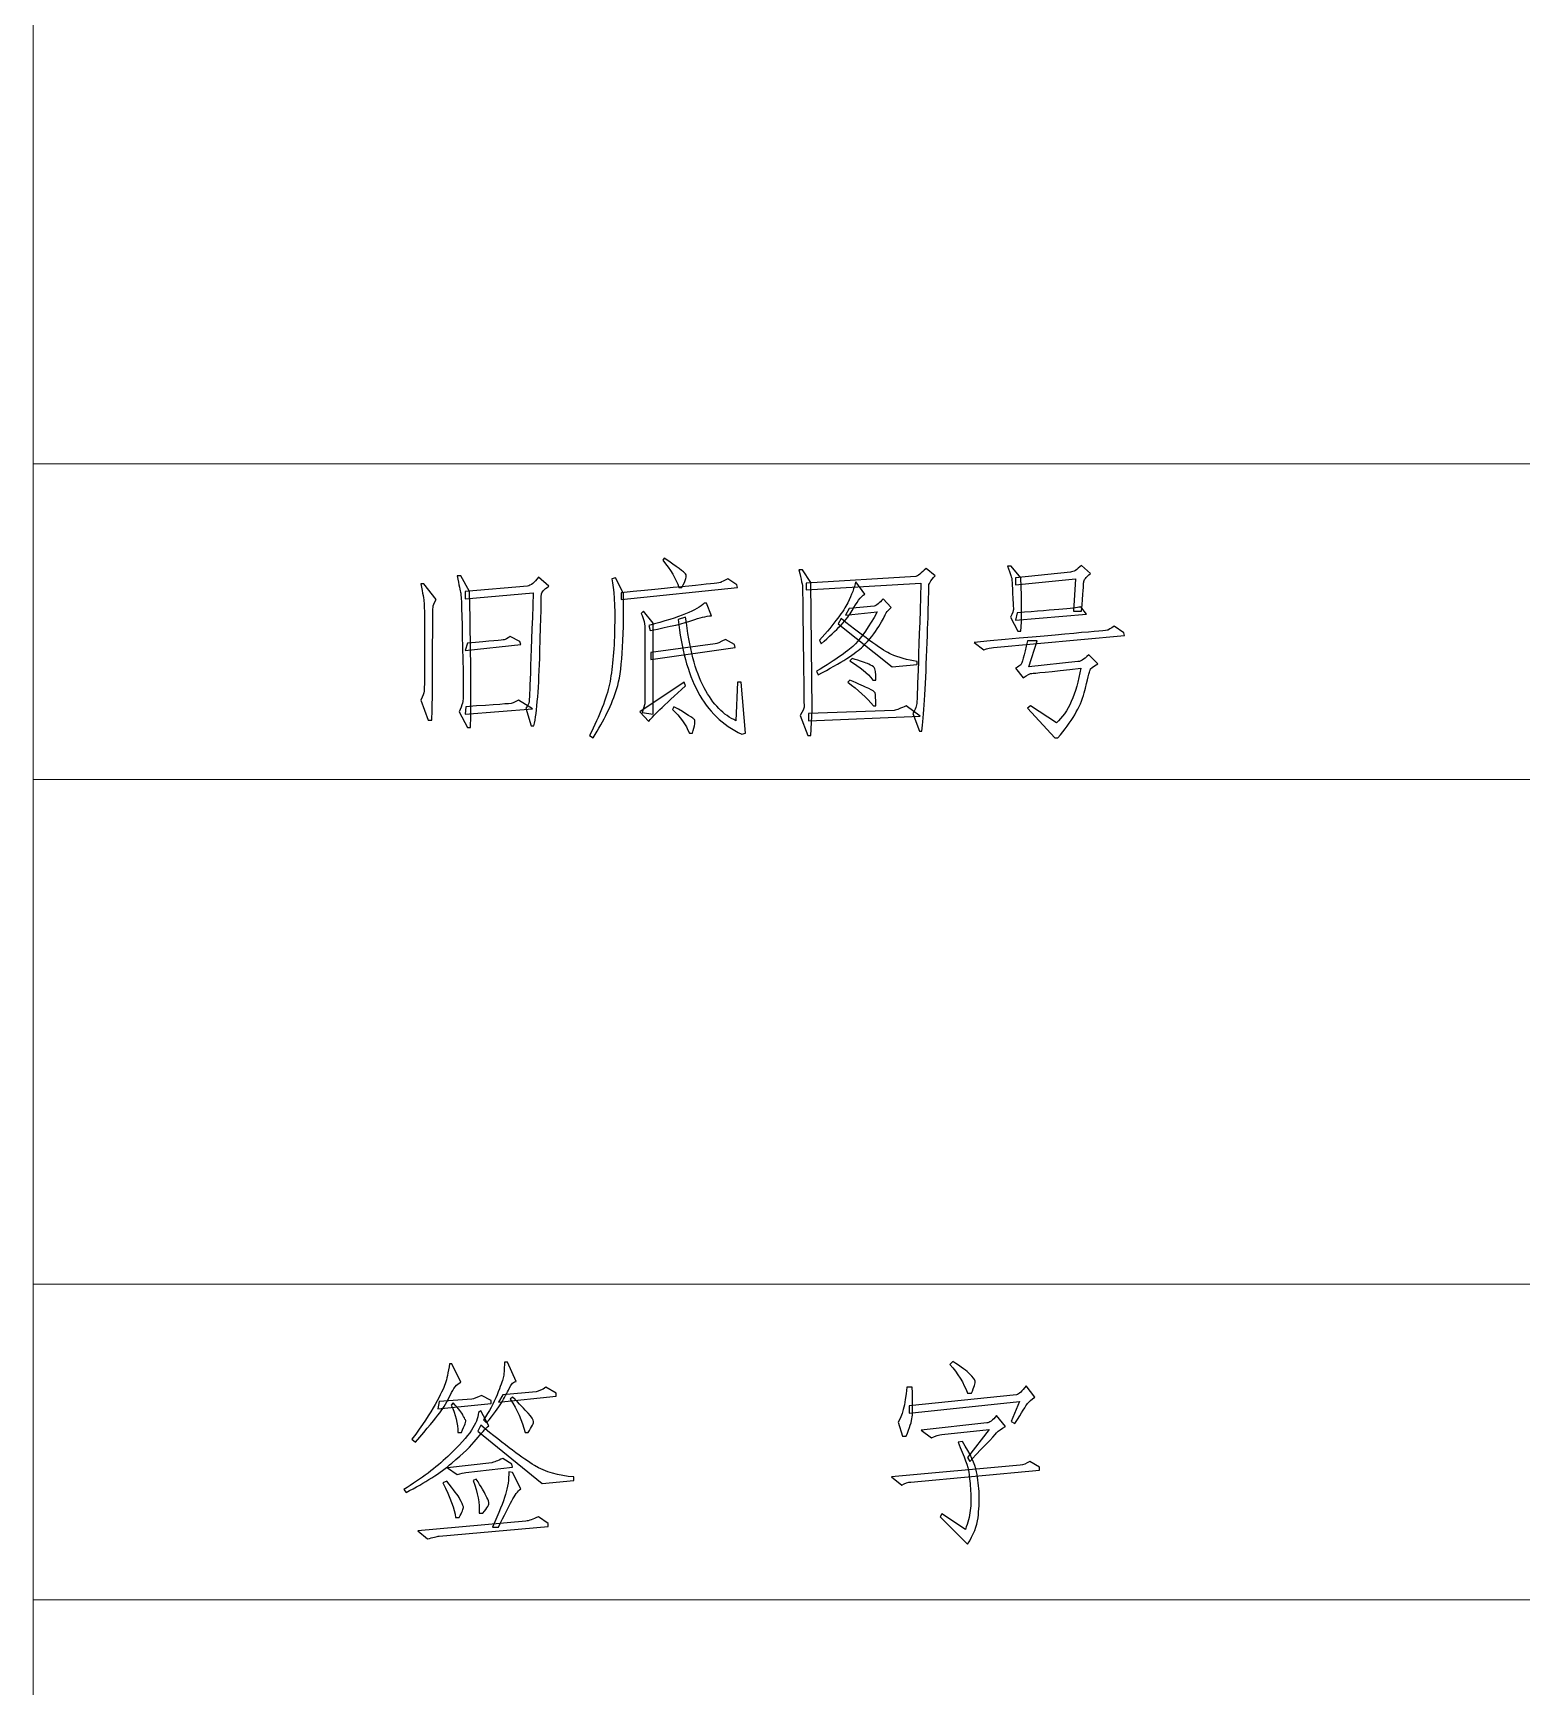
# Model space of a CAD drawing. Header units: millimetres. Extents: x 803 to 1266, y 444 to 714.
# Drawn here: x 1063.41 to 1084.6, y 466.57 to 490.11 of the extents above; entities that cross this region are included whole.
import ezdxf

# ---------------------------------------------------------------- set-up
doc = ezdxf.new("R2010")
doc.units = ezdxf.units.MM
doc.layers.add('layer 1', color=7, linetype='CONTINUOUS')

msp = doc.modelspace()

# ---------------------------------------------------------------- linework, layer by layer
at = {"layer": 'layer 1', "color": 1, "lineweight": 9}
for points in [[(1063.411, 711.315), (1063.411, 711.315), (1063.411, 444.443), (1063.411, 444.443)], [(1087.508, 483.979), (1087.508, 483.979), (1063.411, 483.979), (1063.411, 483.979)], [(1087.508, 479.486), (1087.508, 479.486), (1063.411, 479.486), (1063.411, 479.486)], [(1087.508, 472.298), (1087.508, 472.298), (1063.411, 472.298), (1063.411, 472.298)], [(1087.508, 467.805), (1087.508, 467.805), (1063.411, 467.805), (1063.411, 467.805)]]:
    msp.add_open_spline(points, degree=3, dxfattribs=at)
at = {"layer": 'layer 1', "color": 32, "lineweight": -3}
for points, knots in [([(1072.604, 482.216), (1072.562, 482.343), (1072.485, 482.473), (1072.373, 482.606), (1072.373, 482.606), (1072.373, 482.606), (1072.394, 482.637), (1072.394, 482.637), (1072.394, 482.637), (1072.576, 482.511), (1072.678, 482.436), (1072.699, 482.411), (1072.699, 482.411), (1072.72, 482.386), (1072.702, 482.322), (1072.646, 482.216), (1072.646, 482.216), (1072.646, 482.216), (1072.604, 482.216), (1072.604, 482.216)], [0, 0, 0, 0, 0.2, 0.2, 0.2, 0.2, 0.4, 0.4, 0.4, 0.4, 0.6, 0.6, 0.6, 0.6, 0.8, 0.8, 0.8, 0.8, 1, 1, 1, 1]), ([(1074.499, 480.479), (1074.499, 480.479), (1074.479, 480.11), (1074.479, 480.11), (1074.479, 480.11), (1074.479, 480.11), (1074.437, 480.11), (1074.437, 480.11), (1074.437, 480.11), (1074.437, 480.11), (1074.331, 480.395), (1074.331, 480.395), (1074.331, 480.395), (1074.366, 480.458), (1074.384, 480.498), (1074.384, 480.515), (1074.384, 480.515), (1074.384, 480.533), (1074.38, 480.812), (1074.373, 481.353), (1074.373, 481.353), (1074.366, 481.893), (1074.363, 482.18), (1074.363, 482.211), (1074.363, 482.211), (1074.363, 482.243), (1074.345, 482.329), (1074.31, 482.469), (1074.31, 482.469), (1074.31, 482.469), (1074.363, 482.469), (1074.363, 482.469), (1074.363, 482.469), (1074.363, 482.469), (1074.479, 482.29), (1074.479, 482.29), (1074.479, 482.29), (1074.479, 482.29), (1074.499, 480.479), (1074.499, 480.479)], [0, 0, 0, 0, 0.1, 0.1, 0.1, 0.1, 0.2, 0.2, 0.2, 0.2, 0.3, 0.3, 0.3, 0.3, 0.4, 0.4, 0.4, 0.4, 0.5, 0.5, 0.5, 0.5, 0.6, 0.6, 0.6, 0.6, 0.7, 0.7, 0.7, 0.7, 0.8, 0.8, 0.8, 0.8, 0.9, 0.9, 0.9, 0.9, 1, 1, 1, 1]), ([(1076.132, 481.332), (1076.111, 480.763), (1076.086, 480.377), (1076.058, 480.174), (1076.058, 480.174), (1076.058, 480.174), (1076.027, 480.174), (1076.027, 480.174), (1076.027, 480.174), (1076.027, 480.174), (1075.932, 480.426), (1075.932, 480.426), (1075.932, 480.426), (1075.967, 480.482), (1075.986, 480.535), (1075.99, 480.584), (1075.99, 480.584), (1075.993, 480.633), (1076.013, 481.198), (1076.048, 482.279), (1076.048, 482.279), (1076.048, 482.279), (1074.415, 482.185), (1074.415, 482.185), (1074.415, 482.185), (1074.415, 482.185), (1074.415, 482.279), (1074.415, 482.279), (1074.415, 482.279), (1074.415, 482.279), (1075.974, 482.374), (1075.974, 482.374), (1075.974, 482.374), (1076.002, 482.381), (1076.051, 482.42), (1076.121, 482.49), (1076.121, 482.49), (1076.121, 482.49), (1076.248, 482.385), (1076.248, 482.385), (1076.248, 482.385), (1076.184, 482.314), (1076.155, 482.264), (1076.158, 482.232), (1076.158, 482.232), (1076.162, 482.2), (1076.153, 481.9), (1076.132, 481.332)], [0, 0, 0, 0, 0.083333, 0.083333, 0.083333, 0.083333, 0.166667, 0.166667, 0.166667, 0.166667, 0.25, 0.25, 0.25, 0.25, 0.333333, 0.333333, 0.333333, 0.333333, 0.416667, 0.416667, 0.416667, 0.416667, 0.5, 0.5, 0.5, 0.5, 0.583333, 0.583333, 0.583333, 0.583333, 0.666667, 0.666667, 0.666667, 0.666667, 0.75, 0.75, 0.75, 0.75, 0.833333, 0.833333, 0.833333, 0.833333, 0.916667, 0.916667, 0.916667, 0.916667, 1, 1, 1, 1]), ([(1077.469, 481.595), (1077.469, 481.595), (1077.427, 481.595), (1077.427, 481.595), (1077.427, 481.595), (1077.427, 481.595), (1077.322, 481.795), (1077.322, 481.795), (1077.322, 481.795), (1077.35, 481.851), (1077.364, 481.888), (1077.364, 481.906), (1077.364, 481.906), (1077.364, 481.923), (1077.36, 481.995), (1077.353, 482.122), (1077.353, 482.122), (1077.346, 482.248), (1077.343, 482.318), (1077.343, 482.332), (1077.343, 482.332), (1077.343, 482.346), (1077.322, 482.409), (1077.28, 482.522), (1077.28, 482.522), (1077.28, 482.522), (1077.332, 482.522), (1077.332, 482.522), (1077.332, 482.522), (1077.332, 482.522), (1077.469, 482.353), (1077.469, 482.353), (1077.469, 482.353), (1077.483, 482.002), (1077.483, 481.75), (1077.469, 481.595)], [0, 0, 0, 0, 0.111111, 0.111111, 0.111111, 0.111111, 0.222222, 0.222222, 0.222222, 0.222222, 0.333333, 0.333333, 0.333333, 0.333333, 0.444444, 0.444444, 0.444444, 0.444444, 0.555556, 0.555556, 0.555556, 0.555556, 0.666667, 0.666667, 0.666667, 0.666667, 0.777778, 0.777778, 0.777778, 0.777778, 0.888889, 0.888889, 0.888889, 0.888889, 1, 1, 1, 1]), ([(1077.395, 482.353), (1077.395, 482.353), (1078.175, 482.438), (1078.175, 482.438), (1078.175, 482.438), (1078.217, 482.438), (1078.269, 482.469), (1078.333, 482.532), (1078.333, 482.532), (1078.333, 482.532), (1078.459, 482.416), (1078.459, 482.416), (1078.459, 482.416), (1078.396, 482.36), (1078.364, 482.32), (1078.364, 482.295), (1078.364, 482.295), (1078.364, 482.271), (1078.354, 482.132), (1078.333, 481.88), (1078.333, 481.88), (1078.333, 481.88), (1078.217, 481.88), (1078.217, 481.88), (1078.217, 481.88), (1078.217, 481.88), (1078.248, 482.343), (1078.248, 482.343), (1078.248, 482.343), (1078.248, 482.343), (1077.395, 482.258), (1077.395, 482.258), (1077.395, 482.258), (1077.395, 482.258), (1077.395, 482.353), (1077.395, 482.353)], [0, 0, 0, 0, 0.111111, 0.111111, 0.111111, 0.111111, 0.222222, 0.222222, 0.222222, 0.222222, 0.333333, 0.333333, 0.333333, 0.333333, 0.444444, 0.444444, 0.444444, 0.444444, 0.555556, 0.555556, 0.555556, 0.555556, 0.666667, 0.666667, 0.666667, 0.666667, 0.777778, 0.777778, 0.777778, 0.777778, 0.888889, 0.888889, 0.888889, 0.888889, 1, 1, 1, 1]), ([(1069.15, 482.048), (1069.122, 481.999), (1069.106, 481.96), (1069.103, 481.932), (1069.103, 481.932), (1069.1, 481.904), (1069.098, 481.688), (1069.098, 481.284), (1069.098, 481.284), (1069.098, 480.881), (1069.094, 480.563), (1069.087, 480.331), (1069.087, 480.331), (1069.087, 480.331), (1069.034, 480.331), (1069.034, 480.331), (1069.034, 480.331), (1069.034, 480.331), (1068.929, 480.616), (1068.929, 480.616), (1068.929, 480.616), (1068.957, 480.672), (1068.973, 480.714), (1068.976, 480.742), (1068.976, 480.742), (1068.98, 480.77), (1068.982, 480.976), (1068.982, 481.358), (1068.982, 481.358), (1068.982, 481.741), (1068.98, 481.955), (1068.976, 482), (1068.976, 482), (1068.973, 482.046), (1068.957, 482.136), (1068.929, 482.269), (1068.929, 482.269), (1068.929, 482.269), (1068.971, 482.269), (1068.971, 482.269), (1068.971, 482.269), (1068.971, 482.269), (1069.15, 482.048), (1069.15, 482.048)], [0, 0, 0, 0, 0.090909, 0.090909, 0.090909, 0.090909, 0.181818, 0.181818, 0.181818, 0.181818, 0.272727, 0.272727, 0.272727, 0.272727, 0.363636, 0.363636, 0.363636, 0.363636, 0.454545, 0.454545, 0.454545, 0.454545, 0.545455, 0.545455, 0.545455, 0.545455, 0.636364, 0.636364, 0.636364, 0.636364, 0.727273, 0.727273, 0.727273, 0.727273, 0.818182, 0.818182, 0.818182, 0.818182, 0.909091, 0.909091, 0.909091, 0.909091, 1, 1, 1, 1]), ([(1069.524, 481.358), (1069.514, 481.846), (1069.505, 482.105), (1069.498, 482.137), (1069.498, 482.137), (1069.491, 482.169), (1069.473, 482.252), (1069.445, 482.385), (1069.445, 482.385), (1069.445, 482.385), (1069.498, 482.385), (1069.498, 482.385), (1069.498, 482.385), (1069.498, 482.385), (1069.624, 482.163), (1069.624, 482.163), (1069.624, 482.163), (1069.645, 481.111), (1069.649, 480.465), (1069.635, 480.226), (1069.635, 480.226), (1069.635, 480.226), (1069.593, 480.226), (1069.593, 480.226), (1069.593, 480.226), (1069.593, 480.226), (1069.477, 480.447), (1069.477, 480.447), (1069.477, 480.447), (1069.498, 480.496), (1069.514, 480.538), (1069.524, 480.573), (1069.524, 480.573), (1069.535, 480.608), (1069.535, 480.87), (1069.524, 481.358)], [0, 0, 0, 0, 0.111111, 0.111111, 0.111111, 0.111111, 0.222222, 0.222222, 0.222222, 0.222222, 0.333333, 0.333333, 0.333333, 0.333333, 0.444444, 0.444444, 0.444444, 0.444444, 0.555556, 0.555556, 0.555556, 0.555556, 0.666667, 0.666667, 0.666667, 0.666667, 0.777778, 0.777778, 0.777778, 0.777778, 0.888889, 0.888889, 0.888889, 0.888889, 1, 1, 1, 1]), ([(1070.54, 480.247), (1070.54, 480.247), (1070.498, 480.247), (1070.498, 480.247), (1070.498, 480.247), (1070.498, 480.247), (1070.424, 480.5), (1070.424, 480.5), (1070.424, 480.5), (1070.453, 480.535), (1070.468, 480.567), (1070.472, 480.595), (1070.472, 480.595), (1070.475, 480.623), (1070.495, 481.139), (1070.53, 482.143), (1070.53, 482.143), (1070.53, 482.143), (1069.561, 482.058), (1069.561, 482.058), (1069.561, 482.058), (1069.561, 482.058), (1069.561, 482.163), (1069.561, 482.163), (1069.561, 482.163), (1069.561, 482.163), (1070.446, 482.237), (1070.446, 482.237), (1070.446, 482.237), (1070.495, 482.244), (1070.548, 482.287), (1070.604, 482.364), (1070.604, 482.364), (1070.604, 482.364), (1070.751, 482.237), (1070.751, 482.237), (1070.751, 482.237), (1070.681, 482.188), (1070.645, 482.148), (1070.645, 482.116), (1070.645, 482.116), (1070.645, 482.085), (1070.639, 481.814), (1070.624, 481.305), (1070.624, 481.305), (1070.61, 480.796), (1070.583, 480.444), (1070.54, 480.247)], [0, 0, 0, 0, 0.083333, 0.083333, 0.083333, 0.083333, 0.166667, 0.166667, 0.166667, 0.166667, 0.25, 0.25, 0.25, 0.25, 0.333333, 0.333333, 0.333333, 0.333333, 0.416667, 0.416667, 0.416667, 0.416667, 0.5, 0.5, 0.5, 0.5, 0.583333, 0.583333, 0.583333, 0.583333, 0.666667, 0.666667, 0.666667, 0.666667, 0.75, 0.75, 0.75, 0.75, 0.833333, 0.833333, 0.833333, 0.833333, 0.916667, 0.916667, 0.916667, 0.916667, 1, 1, 1, 1]), ([(1071.699, 482.353), (1071.699, 482.353), (1071.815, 482.132), (1071.815, 482.132), (1071.815, 482.132), (1071.821, 481.451), (1071.79, 481), (1071.72, 480.779), (1071.72, 480.779), (1071.65, 480.558), (1071.537, 480.325), (1071.383, 480.079), (1071.383, 480.079), (1071.383, 480.079), (1071.33, 480.11), (1071.33, 480.11), (1071.33, 480.11), (1071.478, 480.398), (1071.572, 480.642), (1071.615, 480.842), (1071.615, 480.842), (1071.656, 481.042), (1071.681, 481.307), (1071.688, 481.637), (1071.688, 481.637), (1071.695, 481.967), (1071.681, 482.202), (1071.646, 482.343), (1071.646, 482.343), (1071.646, 482.343), (1071.699, 482.353), (1071.699, 482.353)], [0, 0, 0, 0, 0.125, 0.125, 0.125, 0.125, 0.25, 0.25, 0.25, 0.25, 0.375, 0.375, 0.375, 0.375, 0.5, 0.5, 0.5, 0.5, 0.625, 0.625, 0.625, 0.625, 0.75, 0.75, 0.75, 0.75, 0.875, 0.875, 0.875, 0.875, 1, 1, 1, 1]), ([(1073.426, 482.258), (1073.426, 482.258), (1073.436, 482.216), (1073.436, 482.216), (1073.436, 482.216), (1073.436, 482.216), (1071.783, 482.048), (1071.783, 482.048), (1071.783, 482.048), (1071.783, 482.048), (1071.783, 482.143), (1071.783, 482.143), (1071.783, 482.143), (1072.717, 482.234), (1073.188, 482.283), (1073.199, 482.29), (1073.199, 482.29), (1073.21, 482.297), (1073.243, 482.314), (1073.299, 482.343), (1073.299, 482.343), (1073.299, 482.343), (1073.426, 482.258), (1073.426, 482.258)], [0, 0, 0, 0, 0.166667, 0.166667, 0.166667, 0.166667, 0.333333, 0.333333, 0.333333, 0.333333, 0.5, 0.5, 0.5, 0.5, 0.666667, 0.666667, 0.666667, 0.666667, 0.833333, 0.833333, 0.833333, 0.833333, 1, 1, 1, 1]), ([(1074.626, 481.416), (1074.626, 481.416), (1074.605, 481.469), (1074.605, 481.469), (1074.605, 481.469), (1074.816, 481.707), (1074.949, 481.884), (1075.005, 482), (1075.005, 482), (1075.061, 482.116), (1075.1, 482.216), (1075.121, 482.3), (1075.121, 482.3), (1075.121, 482.3), (1075.247, 482.122), (1075.247, 482.122), (1075.247, 482.122), (1075.191, 482.087), (1075.132, 482.009), (1075.068, 481.89), (1075.068, 481.89), (1075.005, 481.77), (1074.857, 481.613), (1074.626, 481.416)], [0, 0, 0, 0, 0.166667, 0.166667, 0.166667, 0.166667, 0.333333, 0.333333, 0.333333, 0.333333, 0.5, 0.5, 0.5, 0.5, 0.666667, 0.666667, 0.666667, 0.666667, 0.833333, 0.833333, 0.833333, 0.833333, 1, 1, 1, 1]), ([(1072.194, 481.605), (1072.194, 481.605), (1072.173, 481.679), (1072.173, 481.679), (1072.173, 481.679), (1072.397, 481.735), (1072.572, 481.79), (1072.699, 481.843), (1072.699, 481.843), (1072.825, 481.895), (1072.913, 481.946), (1072.962, 481.995), (1072.962, 481.995), (1072.962, 481.995), (1072.994, 481.995), (1072.994, 481.995), (1072.994, 481.995), (1072.994, 481.995), (1073.068, 481.816), (1073.068, 481.816), (1073.068, 481.816), (1072.99, 481.809), (1072.897, 481.787), (1072.789, 481.748), (1072.789, 481.748), (1072.68, 481.709), (1072.481, 481.662), (1072.194, 481.605)], [0, 0, 0, 0, 0.142857, 0.142857, 0.142857, 0.142857, 0.285714, 0.285714, 0.285714, 0.285714, 0.428571, 0.428571, 0.428571, 0.428571, 0.571429, 0.571429, 0.571429, 0.571429, 0.714286, 0.714286, 0.714286, 0.714286, 0.857143, 0.857143, 0.857143, 0.857143, 1, 1, 1, 1]), ([(1075.221, 481.379), (1075.126, 481.284), (1074.914, 481.149), (1074.584, 480.974), (1074.584, 480.974), (1074.584, 480.974), (1074.563, 481.026), (1074.563, 481.026), (1074.563, 481.026), (1074.844, 481.195), (1075.028, 481.325), (1075.115, 481.416), (1075.115, 481.416), (1075.203, 481.507), (1075.307, 481.658), (1075.426, 481.869), (1075.426, 481.869), (1075.426, 481.869), (1074.973, 481.826), (1074.973, 481.826), (1074.973, 481.826), (1074.973, 481.826), (1075.026, 481.921), (1075.026, 481.921), (1075.026, 481.921), (1075.026, 481.921), (1075.384, 481.953), (1075.384, 481.953), (1075.384, 481.953), (1075.412, 481.96), (1075.454, 481.995), (1075.51, 482.058), (1075.51, 482.058), (1075.51, 482.058), (1075.626, 481.932), (1075.626, 481.932), (1075.626, 481.932), (1075.577, 481.89), (1075.549, 481.858), (1075.542, 481.837), (1075.542, 481.837), (1075.535, 481.816), (1075.504, 481.758), (1075.447, 481.663), (1075.447, 481.663), (1075.391, 481.569), (1075.316, 481.474), (1075.221, 481.379)], [0, 0, 0, 0, 0.083333, 0.083333, 0.083333, 0.083333, 0.166667, 0.166667, 0.166667, 0.166667, 0.25, 0.25, 0.25, 0.25, 0.333333, 0.333333, 0.333333, 0.333333, 0.416667, 0.416667, 0.416667, 0.416667, 0.5, 0.5, 0.5, 0.5, 0.583333, 0.583333, 0.583333, 0.583333, 0.666667, 0.666667, 0.666667, 0.666667, 0.75, 0.75, 0.75, 0.75, 0.833333, 0.833333, 0.833333, 0.833333, 0.916667, 0.916667, 0.916667, 0.916667, 1, 1, 1, 1]), ([(1072.12, 480.563), (1072.12, 480.563), (1072.12, 481.595), (1072.12, 481.595), (1072.12, 481.595), (1072.12, 481.694), (1072.102, 481.778), (1072.067, 481.848), (1072.067, 481.848), (1072.067, 481.848), (1072.099, 481.88), (1072.099, 481.88), (1072.099, 481.88), (1072.099, 481.88), (1072.235, 481.711), (1072.235, 481.711), (1072.235, 481.711), (1072.235, 481.711), (1072.235, 480.416), (1072.235, 480.416), (1072.235, 480.416), (1072.235, 480.416), (1072.078, 480.437), (1072.078, 480.437), (1072.078, 480.437), (1072.078, 480.437), (1072.12, 480.563), (1072.12, 480.563)], [0, 0, 0, 0, 0.142857, 0.142857, 0.142857, 0.142857, 0.285714, 0.285714, 0.285714, 0.285714, 0.428571, 0.428571, 0.428571, 0.428571, 0.571429, 0.571429, 0.571429, 0.571429, 0.714286, 0.714286, 0.714286, 0.714286, 0.857143, 0.857143, 0.857143, 0.857143, 1, 1, 1, 1]), ([(1073.436, 480.869), (1073.436, 480.869), (1073.489, 480.869), (1073.489, 480.869), (1073.489, 480.869), (1073.489, 480.869), (1073.552, 480.142), (1073.552, 480.142), (1073.552, 480.142), (1073.552, 480.142), (1073.499, 480.131), (1073.499, 480.131), (1073.499, 480.131), (1073.225, 480.258), (1073.017, 480.458), (1072.873, 480.732), (1072.873, 480.732), (1072.729, 481.005), (1072.636, 481.349), (1072.594, 481.764), (1072.594, 481.764), (1072.594, 481.764), (1072.699, 481.795), (1072.699, 481.795), (1072.699, 481.795), (1072.748, 481.36), (1072.836, 481.025), (1072.962, 480.79), (1072.962, 480.79), (1073.089, 480.554), (1073.24, 480.398), (1073.415, 480.321), (1073.415, 480.321), (1073.415, 480.321), (1073.436, 480.869), (1073.436, 480.869)], [0, 0, 0, 0, 0.111111, 0.111111, 0.111111, 0.111111, 0.222222, 0.222222, 0.222222, 0.222222, 0.333333, 0.333333, 0.333333, 0.333333, 0.444444, 0.444444, 0.444444, 0.444444, 0.555556, 0.555556, 0.555556, 0.555556, 0.666667, 0.666667, 0.666667, 0.666667, 0.777778, 0.777778, 0.777778, 0.777778, 0.888889, 0.888889, 0.888889, 0.888889, 1, 1, 1, 1]), ([(1074.868, 481.7), (1074.868, 481.7), (1074.91, 481.774), (1074.91, 481.774), (1074.91, 481.774), (1075.275, 481.486), (1075.512, 481.318), (1075.621, 481.268), (1075.621, 481.268), (1075.73, 481.22), (1075.854, 481.184), (1075.995, 481.163), (1075.995, 481.163), (1075.995, 481.163), (1075.995, 481.121), (1075.995, 481.121), (1075.995, 481.121), (1075.995, 481.121), (1075.637, 481.09), (1075.637, 481.09), (1075.637, 481.09), (1075.637, 481.09), (1074.868, 481.7), (1074.868, 481.7)], [0, 0, 0, 0, 0.166667, 0.166667, 0.166667, 0.166667, 0.333333, 0.333333, 0.333333, 0.333333, 0.5, 0.5, 0.5, 0.5, 0.666667, 0.666667, 0.666667, 0.666667, 0.833333, 0.833333, 0.833333, 0.833333, 1, 1, 1, 1]), ([(1078.406, 481.837), (1078.406, 481.837), (1077.395, 481.753), (1077.395, 481.753), (1077.395, 481.753), (1077.395, 481.753), (1077.417, 481.858), (1077.417, 481.858), (1077.417, 481.858), (1077.985, 481.9), (1078.287, 481.928), (1078.322, 481.942), (1078.322, 481.942), (1078.322, 481.942), (1078.406, 481.837), (1078.406, 481.837)], [0, 0, 0, 0, 0.25, 0.25, 0.25, 0.25, 0.5, 0.5, 0.5, 0.5, 0.75, 0.75, 0.75, 0.75, 1, 1, 1, 1]), ([(1070.351, 481.406), (1070.351, 481.406), (1069.561, 481.321), (1069.561, 481.321), (1069.561, 481.321), (1069.561, 481.321), (1069.593, 481.427), (1069.593, 481.427), (1069.593, 481.427), (1069.923, 481.454), (1070.096, 481.47), (1070.114, 481.474), (1070.114, 481.474), (1070.132, 481.477), (1070.161, 481.493), (1070.203, 481.521), (1070.203, 481.521), (1070.203, 481.521), (1070.34, 481.448), (1070.34, 481.448), (1070.34, 481.448), (1070.34, 481.448), (1070.351, 481.406), (1070.351, 481.406)], [0, 0, 0, 0, 0.166667, 0.166667, 0.166667, 0.166667, 0.333333, 0.333333, 0.333333, 0.333333, 0.5, 0.5, 0.5, 0.5, 0.666667, 0.666667, 0.666667, 0.666667, 0.833333, 0.833333, 0.833333, 0.833333, 1, 1, 1, 1]), ([(1078.933, 481.574), (1078.933, 481.574), (1078.943, 481.532), (1078.943, 481.532), (1078.943, 481.532), (1078.943, 481.532), (1077.08, 481.363), (1077.08, 481.363), (1077.08, 481.363), (1077.044, 481.363), (1076.999, 481.353), (1076.943, 481.332), (1076.943, 481.332), (1076.943, 481.332), (1076.806, 481.437), (1076.806, 481.437), (1076.806, 481.437), (1078.062, 481.549), (1078.696, 481.607), (1078.706, 481.611), (1078.706, 481.611), (1078.717, 481.614), (1078.747, 481.634), (1078.796, 481.669), (1078.796, 481.669), (1078.796, 481.669), (1078.933, 481.574), (1078.933, 481.574)], [0, 0, 0, 0, 0.142857, 0.142857, 0.142857, 0.142857, 0.285714, 0.285714, 0.285714, 0.285714, 0.428571, 0.428571, 0.428571, 0.428571, 0.571429, 0.571429, 0.571429, 0.571429, 0.714286, 0.714286, 0.714286, 0.714286, 0.857143, 0.857143, 0.857143, 0.857143, 1, 1, 1, 1]), ([(1072.204, 481.29), (1072.204, 481.29), (1073.12, 481.416), (1073.12, 481.416), (1073.12, 481.416), (1073.141, 481.416), (1073.19, 481.437), (1073.267, 481.479), (1073.267, 481.479), (1073.267, 481.479), (1073.394, 481.406), (1073.394, 481.406), (1073.394, 481.406), (1073.394, 481.406), (1073.405, 481.363), (1073.405, 481.363), (1073.405, 481.363), (1073.405, 481.363), (1072.204, 481.195), (1072.204, 481.195), (1072.204, 481.195), (1072.204, 481.195), (1072.204, 481.29), (1072.204, 481.29)], [0, 0, 0, 0, 0.166667, 0.166667, 0.166667, 0.166667, 0.333333, 0.333333, 0.333333, 0.333333, 0.5, 0.5, 0.5, 0.5, 0.666667, 0.666667, 0.666667, 0.666667, 0.833333, 0.833333, 0.833333, 0.833333, 1, 1, 1, 1]), ([(1077.975, 480.29), (1078.143, 480.437), (1078.259, 480.697), (1078.322, 481.069), (1078.322, 481.069), (1077.88, 481.02), (1077.648, 480.995), (1077.627, 480.995), (1077.627, 480.995), (1077.606, 480.995), (1077.564, 480.974), (1077.501, 480.932), (1077.501, 480.932), (1077.501, 480.932), (1077.395, 481.069), (1077.395, 481.069), (1077.395, 481.069), (1077.431, 481.09), (1077.455, 481.105), (1077.469, 481.116), (1077.469, 481.116), (1077.483, 481.127), (1077.515, 481.241), (1077.564, 481.458), (1077.564, 481.458), (1077.564, 481.458), (1077.701, 481.458), (1077.701, 481.458), (1077.701, 481.458), (1077.701, 481.458), (1077.585, 481.09), (1077.585, 481.09), (1077.585, 481.09), (1077.585, 481.09), (1078.28, 481.163), (1078.28, 481.163), (1078.28, 481.163), (1078.308, 481.156), (1078.361, 481.188), (1078.438, 481.258), (1078.438, 481.258), (1078.438, 481.258), (1078.564, 481.132), (1078.564, 481.132), (1078.564, 481.132), (1078.494, 481.09), (1078.457, 481.06), (1078.454, 481.042), (1078.454, 481.042), (1078.45, 481.025), (1078.422, 480.916), (1078.37, 480.716), (1078.37, 480.716), (1078.316, 480.515), (1078.192, 480.303), (1077.996, 480.079), (1077.996, 480.079), (1077.996, 480.079), (1077.953, 480.079), (1077.953, 480.079), (1077.953, 480.079), (1077.953, 480.079), (1077.564, 480.5), (1077.564, 480.5), (1077.564, 480.5), (1077.564, 480.5), (1077.606, 480.532), (1077.606, 480.532), (1077.606, 480.532), (1077.606, 480.532), (1077.975, 480.29), (1077.975, 480.29)], [0, 0, 0, 0, 0.055556, 0.055556, 0.055556, 0.055556, 0.111111, 0.111111, 0.111111, 0.111111, 0.166667, 0.166667, 0.166667, 0.166667, 0.222222, 0.222222, 0.222222, 0.222222, 0.277778, 0.277778, 0.277778, 0.277778, 0.333333, 0.333333, 0.333333, 0.333333, 0.388889, 0.388889, 0.388889, 0.388889, 0.444444, 0.444444, 0.444444, 0.444444, 0.5, 0.5, 0.5, 0.5, 0.555556, 0.555556, 0.555556, 0.555556, 0.611111, 0.611111, 0.611111, 0.611111, 0.666667, 0.666667, 0.666667, 0.666667, 0.722222, 0.722222, 0.722222, 0.722222, 0.777778, 0.777778, 0.777778, 0.777778, 0.833333, 0.833333, 0.833333, 0.833333, 0.888889, 0.888889, 0.888889, 0.888889, 0.944444, 0.944444, 0.944444, 0.944444, 1, 1, 1, 1]), ([(1075.068, 481.206), (1075.188, 481.17), (1075.266, 481.144), (1075.305, 481.127), (1075.305, 481.127), (1075.344, 481.109), (1075.37, 481.093), (1075.384, 481.079), (1075.384, 481.079), (1075.398, 481.065), (1075.405, 481.005), (1075.405, 480.9), (1075.405, 480.9), (1075.405, 480.9), (1075.363, 480.9), (1075.363, 480.9), (1075.363, 480.9), (1075.286, 480.998), (1075.177, 481.09), (1075.037, 481.174), (1075.037, 481.174), (1075.037, 481.174), (1075.068, 481.206), (1075.068, 481.206)], [0, 0, 0, 0, 0.166667, 0.166667, 0.166667, 0.166667, 0.333333, 0.333333, 0.333333, 0.333333, 0.5, 0.5, 0.5, 0.5, 0.666667, 0.666667, 0.666667, 0.666667, 0.833333, 0.833333, 0.833333, 0.833333, 1, 1, 1, 1]), ([(1072.678, 480.869), (1072.678, 480.869), (1072.699, 480.816), (1072.699, 480.816), (1072.699, 480.816), (1072.383, 480.535), (1072.208, 480.366), (1072.173, 480.31), (1072.173, 480.31), (1072.173, 480.31), (1072.046, 480.447), (1072.046, 480.447), (1072.046, 480.447), (1072.046, 480.447), (1072.678, 480.869), (1072.678, 480.869)], [0, 0, 0, 0, 0.25, 0.25, 0.25, 0.25, 0.5, 0.5, 0.5, 0.5, 0.75, 0.75, 0.75, 0.75, 1, 1, 1, 1]), ([(1075.005, 480.869), (1075.005, 480.869), (1075.037, 480.9), (1075.037, 480.9), (1075.037, 480.9), (1075.163, 480.844), (1075.252, 480.803), (1075.305, 480.779), (1075.305, 480.779), (1075.358, 480.755), (1075.388, 480.733), (1075.395, 480.716), (1075.395, 480.716), (1075.402, 480.698), (1075.405, 480.637), (1075.405, 480.532), (1075.405, 480.532), (1075.405, 480.532), (1075.374, 480.532), (1075.374, 480.532), (1075.374, 480.532), (1075.275, 480.651), (1075.153, 480.763), (1075.005, 480.869)], [0, 0, 0, 0, 0.166667, 0.166667, 0.166667, 0.166667, 0.333333, 0.333333, 0.333333, 0.333333, 0.5, 0.5, 0.5, 0.5, 0.666667, 0.666667, 0.666667, 0.666667, 0.833333, 0.833333, 0.833333, 0.833333, 1, 1, 1, 1]), ([(1069.561, 480.416), (1069.561, 480.416), (1069.572, 480.521), (1069.572, 480.521), (1069.572, 480.521), (1069.993, 480.549), (1070.212, 480.565), (1070.229, 480.569), (1070.229, 480.569), (1070.247, 480.572), (1070.277, 480.588), (1070.319, 480.616), (1070.319, 480.616), (1070.319, 480.616), (1070.519, 480.489), (1070.519, 480.489), (1070.519, 480.489), (1070.519, 480.489), (1069.561, 480.416), (1069.561, 480.416)], [0, 0, 0, 0, 0.2, 0.2, 0.2, 0.2, 0.4, 0.4, 0.4, 0.4, 0.6, 0.6, 0.6, 0.6, 0.8, 0.8, 0.8, 0.8, 1, 1, 1, 1]), ([(1072.51, 480.479), (1072.51, 480.479), (1072.531, 480.521), (1072.531, 480.521), (1072.531, 480.521), (1072.713, 480.416), (1072.811, 480.354), (1072.825, 480.337), (1072.825, 480.337), (1072.839, 480.319), (1072.829, 480.254), (1072.794, 480.142), (1072.794, 480.142), (1072.794, 480.142), (1072.752, 480.142), (1072.752, 480.142), (1072.752, 480.142), (1072.702, 480.268), (1072.622, 480.381), (1072.51, 480.479)], [0, 0, 0, 0, 0.2, 0.2, 0.2, 0.2, 0.4, 0.4, 0.4, 0.4, 0.6, 0.6, 0.6, 0.6, 0.8, 0.8, 0.8, 0.8, 1, 1, 1, 1]), ([(1074.447, 480.321), (1074.447, 480.321), (1074.447, 480.426), (1074.447, 480.426), (1074.447, 480.426), (1074.447, 480.426), (1075.668, 480.468), (1075.668, 480.468), (1075.668, 480.468), (1075.703, 480.476), (1075.76, 480.496), (1075.837, 480.532), (1075.837, 480.532), (1075.837, 480.532), (1076.037, 480.384), (1076.037, 480.384), (1076.037, 480.384), (1076.037, 480.384), (1074.447, 480.321), (1074.447, 480.321)], [0, 0, 0, 0, 0.2, 0.2, 0.2, 0.2, 0.4, 0.4, 0.4, 0.4, 0.6, 0.6, 0.6, 0.6, 0.8, 0.8, 0.8, 0.8, 1, 1, 1, 1]), ([(1069.498, 470.904), (1069.442, 470.876), (1069.392, 470.817), (1069.35, 470.725), (1069.35, 470.725), (1069.308, 470.634), (1069.257, 470.548), (1069.198, 470.467), (1069.198, 470.467), (1069.138, 470.386), (1069.024, 470.248), (1068.856, 470.051), (1068.856, 470.051), (1068.856, 470.051), (1068.803, 470.093), (1068.803, 470.093), (1068.803, 470.093), (1068.95, 470.29), (1069.061, 470.455), (1069.135, 470.588), (1069.135, 470.588), (1069.208, 470.722), (1069.256, 470.82), (1069.277, 470.883), (1069.277, 470.883), (1069.298, 470.946), (1069.319, 471.041), (1069.34, 471.167), (1069.34, 471.167), (1069.34, 471.167), (1069.371, 471.167), (1069.371, 471.167), (1069.371, 471.167), (1069.371, 471.167), (1069.498, 470.904), (1069.498, 470.904)], [0, 0, 0, 0, 0.111111, 0.111111, 0.111111, 0.111111, 0.222222, 0.222222, 0.222222, 0.222222, 0.333333, 0.333333, 0.333333, 0.333333, 0.444444, 0.444444, 0.444444, 0.444444, 0.555556, 0.555556, 0.555556, 0.555556, 0.666667, 0.666667, 0.666667, 0.666667, 0.777778, 0.777778, 0.777778, 0.777778, 0.888889, 0.888889, 0.888889, 0.888889, 1, 1, 1, 1]), ([(1070.103, 470.967), (1070.114, 471.009), (1070.119, 471.083), (1070.119, 471.189), (1070.119, 471.189), (1070.119, 471.189), (1070.161, 471.189), (1070.161, 471.189), (1070.161, 471.189), (1070.161, 471.189), (1070.287, 470.915), (1070.287, 470.915), (1070.287, 470.915), (1070.252, 470.915), (1070.219, 470.881), (1070.188, 470.815), (1070.188, 470.815), (1070.156, 470.748), (1070.119, 470.68), (1070.077, 470.609), (1070.077, 470.609), (1070.035, 470.539), (1069.965, 470.444), (1069.866, 470.325), (1069.866, 470.325), (1069.866, 470.325), (1069.824, 470.367), (1069.824, 470.367), (1069.824, 470.367), (1069.901, 470.486), (1069.965, 470.606), (1070.014, 470.725), (1070.014, 470.725), (1070.063, 470.844), (1070.093, 470.925), (1070.103, 470.967)], [0, 0, 0, 0, 0.111111, 0.111111, 0.111111, 0.111111, 0.222222, 0.222222, 0.222222, 0.222222, 0.333333, 0.333333, 0.333333, 0.333333, 0.444444, 0.444444, 0.444444, 0.444444, 0.555556, 0.555556, 0.555556, 0.555556, 0.666667, 0.666667, 0.666667, 0.666667, 0.777778, 0.777778, 0.777778, 0.777778, 0.888889, 0.888889, 0.888889, 0.888889, 1, 1, 1, 1]), ([(1076.744, 471.02), (1076.786, 470.978), (1076.811, 470.945), (1076.818, 470.92), (1076.818, 470.92), (1076.825, 470.895), (1076.807, 470.837), (1076.765, 470.746), (1076.765, 470.746), (1076.765, 470.746), (1076.712, 470.746), (1076.712, 470.746), (1076.712, 470.746), (1076.656, 470.893), (1076.572, 471.03), (1076.46, 471.157), (1076.46, 471.157), (1076.46, 471.157), (1076.502, 471.199), (1076.502, 471.199), (1076.502, 471.199), (1076.621, 471.122), (1076.702, 471.062), (1076.744, 471.02)], [0, 0, 0, 0, 0.166667, 0.166667, 0.166667, 0.166667, 0.333333, 0.333333, 0.333333, 0.333333, 0.5, 0.5, 0.5, 0.5, 0.666667, 0.666667, 0.666667, 0.666667, 0.833333, 0.833333, 0.833333, 0.833333, 1, 1, 1, 1]), ([(1069.93, 470.641), (1069.93, 470.641), (1069.93, 470.599), (1069.93, 470.599), (1069.93, 470.599), (1069.93, 470.599), (1069.171, 470.525), (1069.171, 470.525), (1069.171, 470.525), (1069.171, 470.525), (1069.193, 470.63), (1069.193, 470.63), (1069.193, 470.63), (1069.193, 470.63), (1069.656, 470.662), (1069.656, 470.662), (1069.656, 470.662), (1069.684, 470.669), (1069.729, 470.686), (1069.793, 470.715), (1069.793, 470.715), (1069.793, 470.715), (1069.93, 470.641), (1069.93, 470.641)], [0, 0, 0, 0, 0.166667, 0.166667, 0.166667, 0.166667, 0.333333, 0.333333, 0.333333, 0.333333, 0.5, 0.5, 0.5, 0.5, 0.666667, 0.666667, 0.666667, 0.666667, 0.833333, 0.833333, 0.833333, 0.833333, 1, 1, 1, 1]), ([(1070.572, 470.767), (1070.607, 470.774), (1070.653, 470.795), (1070.709, 470.831), (1070.709, 470.831), (1070.709, 470.831), (1070.856, 470.746), (1070.856, 470.746), (1070.856, 470.746), (1070.856, 470.746), (1070.856, 470.704), (1070.856, 470.704), (1070.856, 470.704), (1070.856, 470.704), (1070.035, 470.62), (1070.035, 470.62), (1070.035, 470.62), (1070.035, 470.62), (1070.098, 470.725), (1070.098, 470.725), (1070.098, 470.725), (1070.098, 470.725), (1070.572, 470.767), (1070.572, 470.767)], [0, 0, 0, 0, 0.166667, 0.166667, 0.166667, 0.166667, 0.333333, 0.333333, 0.333333, 0.333333, 0.5, 0.5, 0.5, 0.5, 0.666667, 0.666667, 0.666667, 0.666667, 0.833333, 0.833333, 0.833333, 0.833333, 1, 1, 1, 1]), ([(1070.456, 470.188), (1070.456, 470.188), (1070.414, 470.188), (1070.414, 470.188), (1070.414, 470.188), (1070.372, 470.357), (1070.302, 470.515), (1070.203, 470.662), (1070.203, 470.662), (1070.203, 470.662), (1070.235, 470.693), (1070.235, 470.693), (1070.235, 470.693), (1070.333, 470.595), (1070.407, 470.518), (1070.456, 470.462), (1070.456, 470.462), (1070.505, 470.405), (1070.531, 470.367), (1070.535, 470.346), (1070.535, 470.346), (1070.539, 470.325), (1070.512, 470.273), (1070.456, 470.188)], [0, 0, 0, 0, 0.166667, 0.166667, 0.166667, 0.166667, 0.333333, 0.333333, 0.333333, 0.333333, 0.5, 0.5, 0.5, 0.5, 0.666667, 0.666667, 0.666667, 0.666667, 0.833333, 0.833333, 0.833333, 0.833333, 1, 1, 1, 1]), ([(1075.838, 470.135), (1075.838, 470.135), (1075.786, 470.135), (1075.786, 470.135), (1075.786, 470.135), (1075.786, 470.135), (1075.722, 470.335), (1075.722, 470.335), (1075.722, 470.335), (1075.779, 470.413), (1075.821, 470.578), (1075.849, 470.831), (1075.849, 470.831), (1075.849, 470.831), (1075.923, 470.831), (1075.923, 470.831), (1075.923, 470.831), (1075.93, 470.613), (1075.93, 470.472), (1075.923, 470.409), (1075.923, 470.409), (1075.916, 470.346), (1075.888, 470.255), (1075.838, 470.135)], [0, 0, 0, 0, 0.166667, 0.166667, 0.166667, 0.166667, 0.333333, 0.333333, 0.333333, 0.333333, 0.5, 0.5, 0.5, 0.5, 0.666667, 0.666667, 0.666667, 0.666667, 0.833333, 0.833333, 0.833333, 0.833333, 1, 1, 1, 1]), ([(1077.407, 470.725), (1077.442, 470.732), (1077.488, 470.774), (1077.544, 470.852), (1077.544, 470.852), (1077.544, 470.852), (1077.671, 470.693), (1077.671, 470.693), (1077.671, 470.693), (1077.622, 470.658), (1077.587, 470.627), (1077.565, 470.599), (1077.565, 470.599), (1077.544, 470.571), (1077.485, 470.476), (1077.386, 470.314), (1077.386, 470.314), (1077.386, 470.314), (1077.334, 470.346), (1077.334, 470.346), (1077.334, 470.346), (1077.334, 470.346), (1077.449, 470.63), (1077.449, 470.63), (1077.449, 470.63), (1077.449, 470.63), (1075.881, 470.462), (1075.881, 470.462), (1075.881, 470.462), (1075.881, 470.462), (1075.881, 470.567), (1075.881, 470.567), (1075.881, 470.567), (1075.881, 470.567), (1077.407, 470.725), (1077.407, 470.725)], [0, 0, 0, 0, 0.111111, 0.111111, 0.111111, 0.111111, 0.222222, 0.222222, 0.222222, 0.222222, 0.333333, 0.333333, 0.333333, 0.333333, 0.444444, 0.444444, 0.444444, 0.444444, 0.555556, 0.555556, 0.555556, 0.555556, 0.666667, 0.666667, 0.666667, 0.666667, 0.777778, 0.777778, 0.777778, 0.777778, 0.888889, 0.888889, 0.888889, 0.888889, 1, 1, 1, 1]), ([(1069.313, 469.846), (1069.479, 470.004), (1069.591, 470.128), (1069.65, 470.219), (1069.65, 470.219), (1069.71, 470.311), (1069.743, 470.395), (1069.751, 470.472), (1069.751, 470.472), (1069.751, 470.472), (1069.782, 470.494), (1069.782, 470.494), (1069.782, 470.494), (1069.782, 470.494), (1069.898, 470.283), (1069.898, 470.283), (1069.898, 470.283), (1069.849, 470.241), (1069.789, 470.176), (1069.719, 470.088), (1069.719, 470.088), (1069.649, 470), (1069.533, 469.888), (1069.371, 469.751), (1069.371, 469.751), (1069.21, 469.614), (1068.993, 469.475), (1068.719, 469.335), (1068.719, 469.335), (1068.719, 469.335), (1068.687, 469.377), (1068.687, 469.377), (1068.687, 469.377), (1068.94, 469.532), (1069.148, 469.688), (1069.313, 469.846)], [0, 0, 0, 0, 0.111111, 0.111111, 0.111111, 0.111111, 0.222222, 0.222222, 0.222222, 0.222222, 0.333333, 0.333333, 0.333333, 0.333333, 0.444444, 0.444444, 0.444444, 0.444444, 0.555556, 0.555556, 0.555556, 0.555556, 0.666667, 0.666667, 0.666667, 0.666667, 0.777778, 0.777778, 0.777778, 0.777778, 0.888889, 0.888889, 0.888889, 0.888889, 1, 1, 1, 1]), ([(1069.529, 470.436), (1069.543, 470.404), (1069.556, 470.381), (1069.566, 470.367), (1069.566, 470.367), (1069.577, 470.353), (1069.557, 470.293), (1069.508, 470.188), (1069.508, 470.188), (1069.508, 470.188), (1069.456, 470.188), (1069.456, 470.188), (1069.456, 470.188), (1069.456, 470.314), (1069.424, 470.444), (1069.361, 470.578), (1069.361, 470.578), (1069.361, 470.578), (1069.392, 470.609), (1069.392, 470.609), (1069.392, 470.609), (1069.47, 470.525), (1069.516, 470.467), (1069.529, 470.436)], [0, 0, 0, 0, 0.166667, 0.166667, 0.166667, 0.166667, 0.333333, 0.333333, 0.333333, 0.333333, 0.5, 0.5, 0.5, 0.5, 0.666667, 0.666667, 0.666667, 0.666667, 0.833333, 0.833333, 0.833333, 0.833333, 1, 1, 1, 1]), ([(1071.109, 469.556), (1071.109, 469.556), (1071.109, 469.504), (1071.109, 469.504), (1071.109, 469.504), (1071.109, 469.504), (1070.656, 469.462), (1070.656, 469.462), (1070.656, 469.462), (1070.656, 469.462), (1069.74, 470.209), (1069.74, 470.209), (1069.74, 470.209), (1069.74, 470.209), (1069.782, 470.293), (1069.782, 470.293), (1069.782, 470.293), (1070.133, 470.006), (1070.388, 469.814), (1070.546, 469.719), (1070.546, 469.719), (1070.703, 469.625), (1070.891, 469.57), (1071.109, 469.556)], [0, 0, 0, 0, 0.166667, 0.166667, 0.166667, 0.166667, 0.333333, 0.333333, 0.333333, 0.333333, 0.5, 0.5, 0.5, 0.5, 0.666667, 0.666667, 0.666667, 0.666667, 0.833333, 0.833333, 0.833333, 0.833333, 1, 1, 1, 1]), ([(1076.344, 470.157), (1076.309, 470.157), (1076.26, 470.143), (1076.196, 470.114), (1076.196, 470.114), (1076.196, 470.114), (1076.049, 470.219), (1076.049, 470.219), (1076.049, 470.219), (1076.049, 470.219), (1076.986, 470.325), (1076.986, 470.325), (1076.986, 470.325), (1077.021, 470.325), (1077.067, 470.36), (1077.123, 470.43), (1077.123, 470.43), (1077.123, 470.43), (1077.25, 470.273), (1077.25, 470.273), (1077.25, 470.273), (1077.186, 470.237), (1077.148, 470.211), (1077.134, 470.193), (1077.134, 470.193), (1077.12, 470.176), (1076.99, 470.037), (1076.744, 469.777), (1076.744, 469.777), (1076.744, 469.777), (1076.712, 469.83), (1076.712, 469.83), (1076.712, 469.83), (1076.712, 469.83), (1077.018, 470.23), (1077.018, 470.23), (1077.018, 470.23), (1077.018, 470.23), (1076.344, 470.157), (1076.344, 470.157)], [0, 0, 0, 0, 0.1, 0.1, 0.1, 0.1, 0.2, 0.2, 0.2, 0.2, 0.3, 0.3, 0.3, 0.3, 0.4, 0.4, 0.4, 0.4, 0.5, 0.5, 0.5, 0.5, 0.6, 0.6, 0.6, 0.6, 0.7, 0.7, 0.7, 0.7, 0.8, 0.8, 0.8, 0.8, 0.9, 0.9, 0.9, 0.9, 1, 1, 1, 1]), ([(1076.576, 470.051), (1076.576, 470.051), (1076.639, 470.062), (1076.639, 470.062), (1076.639, 470.062), (1076.751, 469.879), (1076.818, 469.735), (1076.839, 469.63), (1076.839, 469.63), (1076.86, 469.525), (1076.872, 469.418), (1076.876, 469.309), (1076.876, 469.309), (1076.879, 469.2), (1076.874, 469.088), (1076.86, 468.972), (1076.86, 468.972), (1076.846, 468.856), (1076.797, 468.731), (1076.712, 468.598), (1076.712, 468.598), (1076.712, 468.598), (1076.323, 468.988), (1076.323, 468.988), (1076.323, 468.988), (1076.323, 468.988), (1076.344, 469.03), (1076.344, 469.03), (1076.344, 469.03), (1076.344, 469.03), (1076.681, 468.809), (1076.681, 468.809), (1076.681, 468.809), (1076.716, 468.9), (1076.739, 468.989), (1076.749, 469.077), (1076.749, 469.077), (1076.76, 469.165), (1076.762, 469.258), (1076.754, 469.356), (1076.754, 469.356), (1076.748, 469.454), (1076.739, 469.542), (1076.728, 469.619), (1076.728, 469.619), (1076.718, 469.697), (1076.667, 469.841), (1076.576, 470.051)], [0, 0, 0, 0, 0.083333, 0.083333, 0.083333, 0.083333, 0.166667, 0.166667, 0.166667, 0.166667, 0.25, 0.25, 0.25, 0.25, 0.333333, 0.333333, 0.333333, 0.333333, 0.416667, 0.416667, 0.416667, 0.416667, 0.5, 0.5, 0.5, 0.5, 0.583333, 0.583333, 0.583333, 0.583333, 0.666667, 0.666667, 0.666667, 0.666667, 0.75, 0.75, 0.75, 0.75, 0.833333, 0.833333, 0.833333, 0.833333, 0.916667, 0.916667, 0.916667, 0.916667, 1, 1, 1, 1]), ([(1069.445, 469.588), (1069.445, 469.588), (1069.308, 469.683), (1069.308, 469.683), (1069.308, 469.683), (1069.308, 469.683), (1069.94, 469.756), (1069.94, 469.756), (1069.94, 469.756), (1069.968, 469.763), (1070.021, 469.785), (1070.098, 469.82), (1070.098, 469.82), (1070.098, 469.82), (1070.225, 469.735), (1070.225, 469.735), (1070.225, 469.735), (1070.225, 469.735), (1070.235, 469.693), (1070.235, 469.693), (1070.235, 469.693), (1070.235, 469.693), (1069.572, 469.619), (1069.572, 469.619), (1069.572, 469.619), (1069.543, 469.613), (1069.501, 469.602), (1069.445, 469.588)], [0, 0, 0, 0, 0.142857, 0.142857, 0.142857, 0.142857, 0.285714, 0.285714, 0.285714, 0.285714, 0.428571, 0.428571, 0.428571, 0.428571, 0.571429, 0.571429, 0.571429, 0.571429, 0.714286, 0.714286, 0.714286, 0.714286, 0.857143, 0.857143, 0.857143, 0.857143, 1, 1, 1, 1]), ([(1077.597, 469.777), (1077.597, 469.777), (1077.734, 469.693), (1077.734, 469.693), (1077.734, 469.693), (1077.734, 469.693), (1077.734, 469.651), (1077.734, 469.651), (1077.734, 469.651), (1077.734, 469.651), (1075.902, 469.483), (1075.902, 469.483), (1075.902, 469.483), (1075.867, 469.483), (1075.824, 469.469), (1075.775, 469.44), (1075.775, 469.44), (1075.775, 469.44), (1075.628, 469.556), (1075.628, 469.556), (1075.628, 469.556), (1075.628, 469.556), (1077.46, 469.725), (1077.46, 469.725), (1077.46, 469.725), (1077.502, 469.725), (1077.548, 469.742), (1077.597, 469.777)], [0, 0, 0, 0, 0.142857, 0.142857, 0.142857, 0.142857, 0.285714, 0.285714, 0.285714, 0.285714, 0.428571, 0.428571, 0.428571, 0.428571, 0.571429, 0.571429, 0.571429, 0.571429, 0.714286, 0.714286, 0.714286, 0.714286, 0.857143, 0.857143, 0.857143, 0.857143, 1, 1, 1, 1]), ([(1069.487, 469.241), (1069.516, 469.191), (1069.531, 469.154), (1069.535, 469.13), (1069.535, 469.13), (1069.538, 469.105), (1069.519, 469.055), (1069.477, 468.977), (1069.477, 468.977), (1069.477, 468.977), (1069.424, 468.977), (1069.424, 468.977), (1069.424, 468.977), (1069.41, 469.096), (1069.35, 469.262), (1069.245, 469.472), (1069.245, 469.472), (1069.245, 469.472), (1069.298, 469.493), (1069.298, 469.493), (1069.298, 469.493), (1069.396, 469.374), (1069.459, 469.289), (1069.487, 469.241)], [0, 0, 0, 0, 0.166667, 0.166667, 0.166667, 0.166667, 0.333333, 0.333333, 0.333333, 0.333333, 0.5, 0.5, 0.5, 0.5, 0.666667, 0.666667, 0.666667, 0.666667, 0.833333, 0.833333, 0.833333, 0.833333, 1, 1, 1, 1]), ([(1069.719, 469.525), (1069.789, 469.413), (1069.835, 469.335), (1069.856, 469.293), (1069.856, 469.293), (1069.877, 469.251), (1069.891, 469.218), (1069.898, 469.193), (1069.898, 469.193), (1069.905, 469.169), (1069.877, 469.117), (1069.814, 469.04), (1069.814, 469.04), (1069.814, 469.04), (1069.761, 469.04), (1069.761, 469.04), (1069.761, 469.04), (1069.768, 469.174), (1069.74, 469.328), (1069.677, 469.504), (1069.677, 469.504), (1069.677, 469.504), (1069.719, 469.525), (1069.719, 469.525)], [0, 0, 0, 0, 0.166667, 0.166667, 0.166667, 0.166667, 0.333333, 0.333333, 0.333333, 0.333333, 0.5, 0.5, 0.5, 0.5, 0.666667, 0.666667, 0.666667, 0.666667, 0.833333, 0.833333, 0.833333, 0.833333, 1, 1, 1, 1]), ([(1070.035, 468.84), (1070.035, 468.84), (1069.95, 468.84), (1069.95, 468.84), (1069.95, 468.84), (1070.042, 469.044), (1070.103, 469.198), (1070.135, 469.303), (1070.135, 469.303), (1070.167, 469.409), (1070.182, 469.518), (1070.182, 469.63), (1070.182, 469.63), (1070.182, 469.63), (1070.235, 469.619), (1070.235, 469.619), (1070.235, 469.619), (1070.235, 469.619), (1070.351, 469.388), (1070.351, 469.388), (1070.351, 469.388), (1070.309, 469.353), (1070.267, 469.295), (1070.225, 469.214), (1070.225, 469.214), (1070.182, 469.133), (1070.119, 469.009), (1070.035, 468.84)], [0, 0, 0, 0, 0.142857, 0.142857, 0.142857, 0.142857, 0.285714, 0.285714, 0.285714, 0.285714, 0.428571, 0.428571, 0.428571, 0.428571, 0.571429, 0.571429, 0.571429, 0.571429, 0.714286, 0.714286, 0.714286, 0.714286, 0.857143, 0.857143, 0.857143, 0.857143, 1, 1, 1, 1]), ([(1068.887, 468.788), (1068.887, 468.788), (1070.424, 468.925), (1070.424, 468.925), (1070.424, 468.925), (1070.467, 468.931), (1070.526, 468.953), (1070.604, 468.988), (1070.604, 468.988), (1070.604, 468.988), (1070.74, 468.893), (1070.74, 468.893), (1070.74, 468.893), (1070.74, 468.893), (1070.74, 468.851), (1070.74, 468.851), (1070.74, 468.851), (1070.74, 468.851), (1069.193, 468.714), (1069.193, 468.714), (1069.193, 468.714), (1069.157, 468.707), (1069.101, 468.693), (1069.024, 468.672), (1069.024, 468.672), (1069.024, 468.672), (1068.887, 468.788), (1068.887, 468.788)], [0, 0, 0, 0, 0.142857, 0.142857, 0.142857, 0.142857, 0.285714, 0.285714, 0.285714, 0.285714, 0.428571, 0.428571, 0.428571, 0.428571, 0.571429, 0.571429, 0.571429, 0.571429, 0.714286, 0.714286, 0.714286, 0.714286, 0.857143, 0.857143, 0.857143, 0.857143, 1, 1, 1, 1])]:
    msp.add_open_spline(points, degree=3, knots=knots, dxfattribs=at)

doc.saveas('drawing.dxf')
